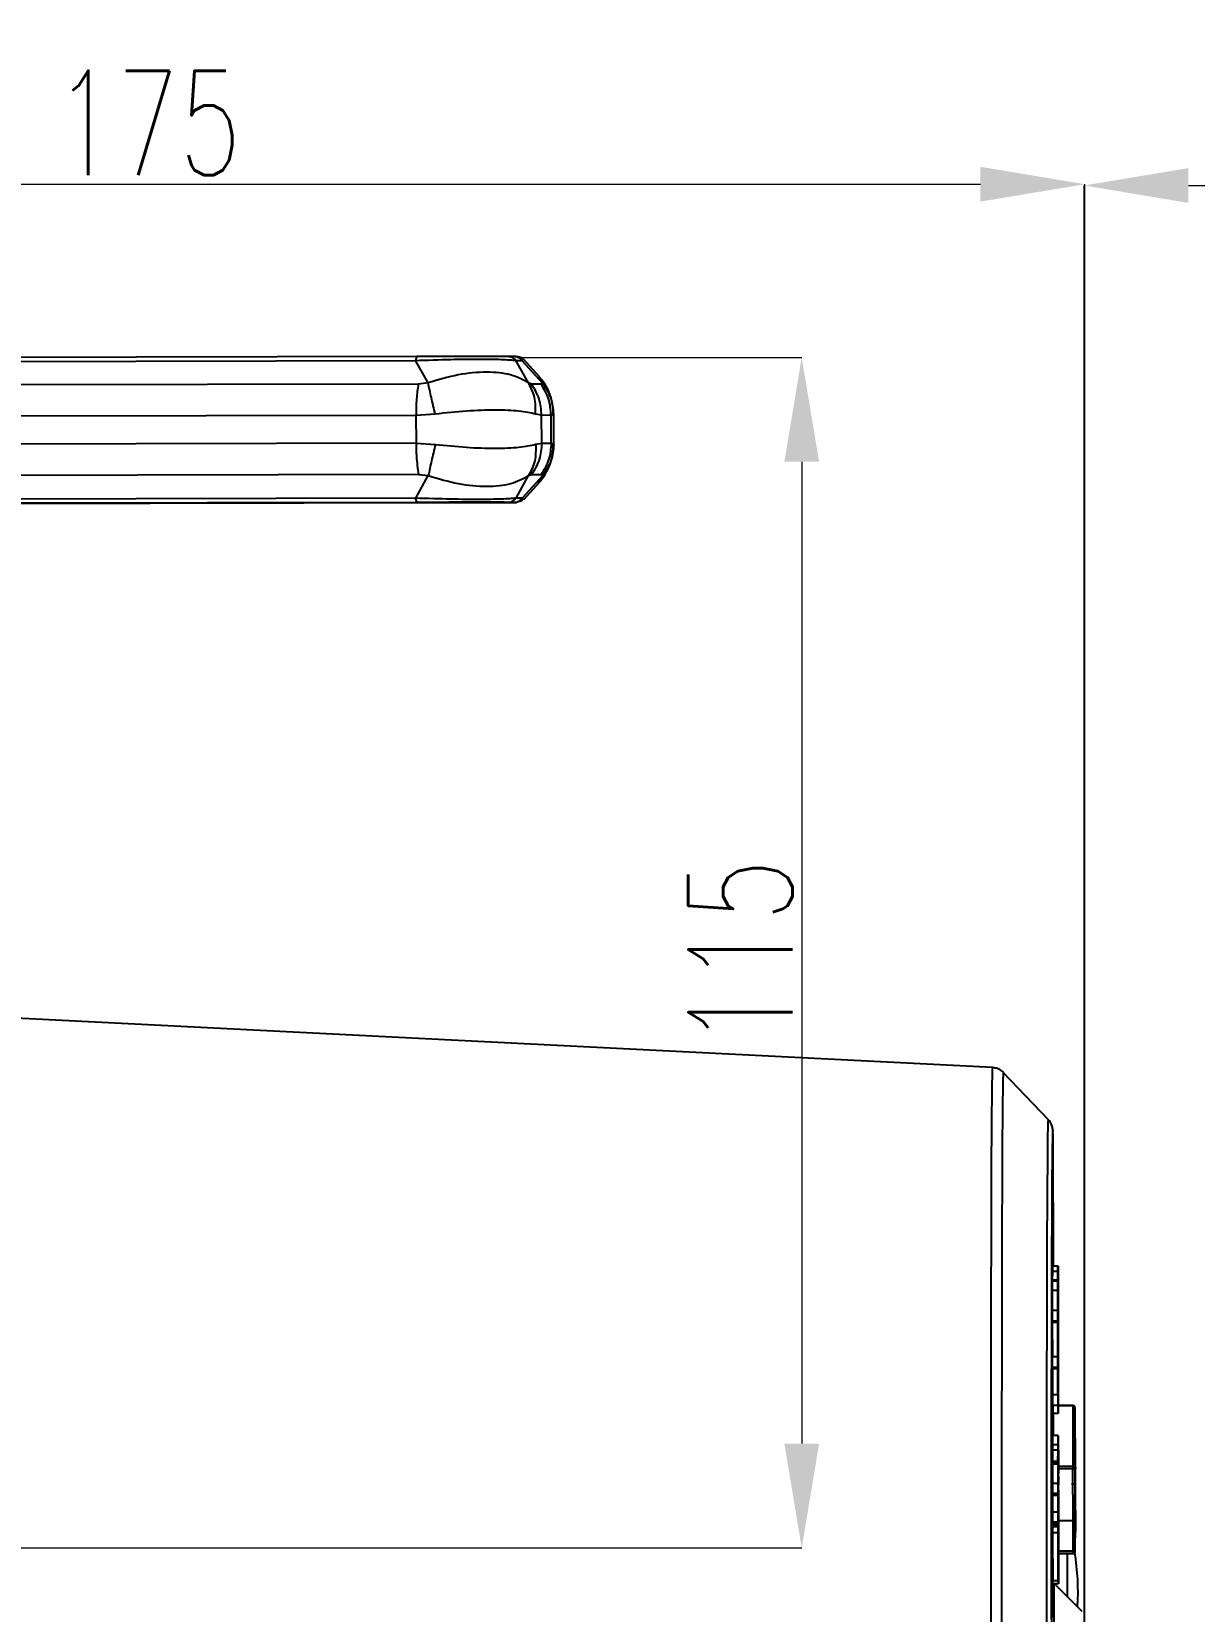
# Model space of a CAD drawing. Header units: millimetres. Extents: x 2320 to 4000, y 933 to 2121.
# Drawn here: x 3086.1 to 3197.6, y 1267.5 to 1418.9 of the extents above; entities that cross this region are included whole.
import ezdxf

# ---------------------------------------------------------------- set-up
doc = ezdxf.new("R2010")
doc.units = ezdxf.units.MM
doc.layers.add('AM_5', color=3, linetype='Continuous', lineweight=25)
doc.layers.add('标注', color=3, linetype='Continuous', lineweight=13)
doc.styles.add('SLDTEXTSTYLE1', font='txt.shx', dxfattribs={"width": 0.7, "bigfont": 'gbcbig.shx'})
doc.dimstyles.new('SLDDIMSTYLE12$0', dxfattribs={"dimtxt": 12, "dimasz": 10, "dimexe": 0, "dimexo": 0.0625, "dimgap": 0.875, "dimtad": 1, "dimdec": 1, "dimlfac": 1.8, "dimrnd": 1e-09, "dimzin": 12, "dimdsep": 46, "dimtxsty": 'SLDTEXTSTYLE1', "dimcen": 0.09, "dimdle": 8.16, "dimclrd": 3, "dimclre": 3, "dimadec": 0, "dimazin": 3, "dimtfac": 1, "dimtdec": 1, "dimtofl": 0, "dimtmove": 0, "dimatfit": 3, "dimfxl": 0, "dimfrac": 2, "dimtolj": 1, "dimlwd": 5, "dimlwe": 5, "dimarcsym": 0})

# ---------------------------------------------------------------- blocks, each defined once
blk = doc.blocks.new('*D63')
at = {"layer": 'Defpoints', "color": 0, "transparency": 16777216}
for p in [(3187.06, 1404.3), (3014.93, 1346.51), (3187.06, 1265.34)]:
    blk.add_point(p, dxfattribs=at)
at = {"layer": '标注', "color": 3, "lineweight": 5, "transparency": 16777216}
blk.add_line((3014.93, 1346.58), (3014.93, 1404.3), dxfattribs=at)
at = {"layer": '标注', "color": 3, "linetype": 'Continuous', "lineweight": 5, "transparency": 16777216}
for p, q in [((3024.93, 1404.3), (3177.06, 1404.3)), ((3187.06, 1265.4), (3187.06, 1404.3))]:
    blk.add_line(p, q, dxfattribs=at)
at = {"layer": '标注', "color": 3, "transparency": 16777216}
for points in [[(3024.93, 1405.97), (3024.93, 1402.64), (3014.93, 1404.3)], [(3177.06, 1405.97), (3177.06, 1402.64), (3187.06, 1404.3)]]:
    blk.add_solid(points, dxfattribs=at)
at = {"layer": '标注', "color": 0, "transparency": 16777216, "insert": (3097.22, 1410.18), "char_height": 10, "attachment_point": 5, "style": 'SLDTEXTSTYLE1'}
blk.add_mtext('\\A1;175', dxfattribs=at)
blk = doc.blocks.new('*D53')
at = {"layer": 'Defpoints', "color": 0, "transparency": 16777216}
for p in [(3132.94, 1387.7), (2864.63, 1273.6), (3159.92, 1273.6)]:
    blk.add_point(p, dxfattribs=at)
at = {"layer": '标注', "color": 3, "lineweight": 5, "transparency": 16777216}
blk.add_line((3133, 1387.7), (3159.92, 1387.7), dxfattribs=at)
at = {"layer": '标注', "color": 3, "linetype": 'Continuous', "lineweight": 5, "transparency": 16777216}
for p, q in [((3159.92, 1377.7), (3159.92, 1283.6)), ((2864.69, 1273.6), (3159.92, 1273.6))]:
    blk.add_line(p, q, dxfattribs=at)
at = {"layer": '标注', "color": 3, "transparency": 16777216}
for points in [[(3158.26, 1377.7), (3161.59, 1377.7), (3159.92, 1387.7)], [(3158.26, 1283.6), (3161.59, 1283.6), (3159.92, 1273.6)]]:
    blk.add_solid(points, dxfattribs=at)
at = {"layer": '标注', "color": 0, "transparency": 16777216, "insert": (3154.05, 1330.65), "char_height": 10, "attachment_point": 5, "rotation": 90, "style": 'SLDTEXTSTYLE1'}
blk.add_mtext('\\A1;115', dxfattribs=at)
blk = doc.blocks.new('*D74')
at = {"layer": 'AM_5', "color": 3, "lineweight": 5, "transparency": 16777216}
blk.add_line((3187, 1264.72), (3187, 1404.18), dxfattribs=at)
at = {"layer": 'AM_5', "color": 3, "linetype": 'Continuous', "lineweight": 5, "transparency": 16777216}
for p, q in [((3197, 1404.18), (3357.99, 1404.18)), ((3367.99, 1267.23), (3367.99, 1404.18))]:
    blk.add_line(p, q, dxfattribs=at)
at = {"layer": 'AM_5', "color": 3, "transparency": 16777216}
for points in [[(3197, 1405.85), (3197, 1402.51), (3187, 1404.18)], [(3357.99, 1405.85), (3357.99, 1402.51), (3367.99, 1404.18)]]:
    blk.add_solid(points, dxfattribs=at)
at = {"layer": 'Defpoints', "color": 0, "transparency": 16777216}
for p in [(3367.99, 1404.18), (3367.99, 1267.17), (3187, 1264.66)]:
    blk.add_point(p, dxfattribs=at)
at = {"layer": 'AM_5', "color": 0, "transparency": 16777216, "insert": (3270.05, 1411.05), "char_height": 12, "attachment_point": 5, "style": 'SLDTEXTSTYLE1'}
blk.add_mtext('\\A1;195', dxfattribs=at)

msp = doc.modelspace()

# ---------------------------------------------------------------- linework, layer by layer
at = {"color": 7, "linetype": 'Continuous', "lineweight": 25}
for p, q in [((3028.037, 1387.204), (3122.898, 1387.409)), ((3028.218, 1387.603), (3123.08, 1387.808)), ((3124.106, 1385.261), (3122.898, 1387.409)), ((3131.732, 1387.812), (3132.325, 1387.809)), ((3133.72, 1385.266), (3132.512, 1387.414)), ((3132.512, 1387.414), (3133.104, 1387.41)), ((3133.104, 1387.41), (3133.19, 1387.502)), ((3133.104, 1387.41), (3135.049, 1385.257)), ((3134.805, 1385.817), (3133.245, 1387.544)), ((3134.659, 1385.857), (3134.728, 1385.75)), ((3134.728, 1385.75), (3135.049, 1385.257)), ((3123.195, 1385.146), (3027.85, 1384.941)), ((3124.106, 1385.261), (3123.195, 1385.146)), ((3134.011, 1385.152), (3133.72, 1385.266)), ((3134.923, 1385.146), (3134.011, 1385.152)), ((3135.049, 1385.257), (3134.923, 1385.146)), ((3135.981, 1382.41), (3136.107, 1382.3)), ((3122.972, 1382.148), (3027.627, 1381.942)), ((3124.794, 1382.264), (3122.972, 1382.148)), ((3122.978, 1379.481), (3122.972, 1382.148)), ((3134.99, 1382.154), (3134.408, 1382.269)), ((3134.994, 1379.487), (3134.99, 1382.154)), ((3135.902, 1382.148), (3134.99, 1382.154)), ((3136.155, 1382.258), (3135.902, 1382.148)), ((3135.907, 1379.482), (3135.902, 1382.148)), ((3136.17, 1379.322), (3136.165, 1382.3)), ((3122.978, 1379.481), (3027.631, 1379.275)), ((3122.978, 1379.481), (3124.799, 1379.372)), ((3134.413, 1379.377), (3134.994, 1379.487)), ((3134.994, 1379.487), (3135.907, 1379.482)), ((3135.907, 1379.482), (3136.16, 1379.366)), ((3136.112, 1379.322), (3135.987, 1379.207)), ((3123.211, 1376.479), (3027.865, 1376.274)), ((3122.921, 1374.209), (3124.122, 1376.369)), ((3123.211, 1376.479), (3124.122, 1376.369)), ((3132.534, 1374.214), (3133.735, 1376.374)), ((3135.065, 1376.365), (3133.127, 1374.21)), ((3133.735, 1376.374), (3134.026, 1376.485)), ((3134.026, 1376.485), (3134.938, 1376.48)), ((3135.065, 1376.365), (3134.741, 1375.857)), ((3134.938, 1376.48), (3135.065, 1376.365)), ((3133.27, 1374.07), (3134.817, 1375.791)), ((3134.741, 1375.857), (3134.674, 1375.752)), ((3012.106, 1373.536), (3126.98, 1373.783)), ((3122.921, 1374.209), (3028.059, 1374.004)), ((3123.104, 1373.808), (3028.242, 1373.603)), ((3131.756, 1373.812), (3131.404, 1373.814)), ((3132.349, 1373.809), (3131.756, 1373.812)), ((3133.127, 1374.21), (3132.534, 1374.214)), ((3133.218, 1374.107), (3133.127, 1374.21)), ((3178.235, 1319.641), (3026.967, 1327.308)), ((3183.578, 1314.628), (3179.246, 1319.177)), ((3184.046, 1300.597), (3184.025, 1312.903)), ((3184.466, 1299.182), (3183.966, 1299.181)), ((3183.966, 1298.287), (3183.966, 1299.181)), ((3183.979, 1299.25), (3183.98, 1300.081)), ((3184.479, 1299.251), (3183.979, 1299.25)), ((3184.48, 1300.082), (3183.98, 1300.081)), ((3183.99, 1300.596), (3183.991, 1300.597)), ((3184.49, 1300.597), (3183.99, 1300.596)), ((3183.991, 1300.081), (3183.99, 1300.596)), ((3184.491, 1300.597), (3183.991, 1300.597)), ((3184.466, 1298.288), (3184.466, 1299.182)), ((3184.479, 1299.251), (3184.48, 1300.082)), ((3184.49, 1300.597), (3184.491, 1300.597)), ((3184.491, 1300.597), (3184.497, 1297.981)), ((3184.466, 1298.288), (3183.966, 1298.287)), ((3184.501, 1298.622), (3184.496, 1298.622)), ((3184.501, 1297.663), (3184.501, 1298.622)), ((3183.963, 1295.348), (3183.964, 1296.37)), ((3184.464, 1296.371), (3183.964, 1296.37)), ((3184.463, 1295.349), (3184.464, 1296.371)), ((3184.497, 1295.809), (3184.497, 1296.64)), ((3184.463, 1295.349), (3183.963, 1295.348)), ((3183.964, 1295.22), (3183.963, 1295.348)), ((3184.464, 1295.221), (3183.964, 1295.22)), ((3183.98, 1291.903), (3183.973, 1295.22)), ((3184.464, 1295.221), (3184.463, 1295.349)), ((3184.468, 1296.053), (3184.471, 1295.991)), ((3184.472, 1295.416), (3184.469, 1295.479)), ((3184.48, 1291.779), (3184.472, 1295.416)), ((3184.473, 1295.991), (3184.486, 1295.933)), ((3184.487, 1295.359), (3184.474, 1295.417)), ((3184.474, 1295.417), (3184.482, 1291.78)), ((3184.487, 1295.359), (3184.474, 1295.359)), ((3184.485, 1295.038), (3184.475, 1295.038)), ((3184.48, 1295.036), (3184.475, 1295.036)), ((3184.479, 1294.269), (3184.48, 1295.036)), ((3184.484, 1294.271), (3184.485, 1295.038)), ((3184.495, 1291.849), (3184.487, 1295.359)), ((3184.49, 1294.657), (3184.496, 1292.232)), ((3184.479, 1294.269), (3184.477, 1294.269)), ((3184.495, 1294.084), (3184.492, 1294.084)), ((3184.495, 1293.062), (3184.494, 1293.062)), ((3184.495, 1293.062), (3184.495, 1294.084)), ((3184.496, 1292.871), (3184.495, 1293.062)), ((3184.499, 1293.767), (3184.501, 1293.767)), ((3184.502, 1293.193), (3184.5, 1293.192)), ((3184.503, 1293.768), (3184.509, 1293.771)), ((3184.51, 1293.196), (3184.504, 1293.194)), ((3183.972, 1290.881), (3183.973, 1291.903)), ((3184.473, 1291.904), (3183.973, 1291.903)), ((3184.472, 1290.882), (3184.473, 1291.904)), ((3184.476, 1291.713), (3184.48, 1291.779)), ((3184.482, 1291.78), (3184.485, 1291.781)), ((3184.485, 1291.781), (3184.482, 1291.781)), ((3184.487, 1291.782), (3184.49, 1291.783)), ((3184.492, 1291.784), (3184.495, 1291.849)), ((3184.496, 1292.871), (3184.494, 1292.871)), ((3184.472, 1290.882), (3183.972, 1290.881)), ((3183.973, 1290.753), (3183.972, 1290.881)), ((3184.473, 1290.754), (3183.973, 1290.753)), ((3184.473, 1290.754), (3184.472, 1290.882)), ((3184.481, 1291.204), (3184.477, 1291.139)), ((3184.496, 1291.274), (3184.483, 1291.205)), ((3184.508, 1291.216), (3184.508, 1290.385)), ((3184.487, 1289.163), (3184.487, 1288.269)), ((3184.519, 1289.496), (3184.518, 1288.729)), ((3184.487, 1288.269), (3183.987, 1288.268)), ((3184.003, 1287.253), (3184.002, 1288.268)), ((3184.503, 1287.254), (3184.003, 1287.253)), ((3184.019, 1286.493), (3184.016, 1287.253)), ((3184.504, 1288.084), (3184.503, 1287.254)), ((3185.92, 1287.248), (3184.517, 1287.245)), ((3185.919, 1287.214), (3184.517, 1287.211)), ((3186.144, 1282.116), (3186.12, 1287.048)), ((3184.519, 1286.494), (3184.019, 1286.493)), ((3184.074, 1284.379), (3184.07, 1286.493)), ((3184.52, 1286.622), (3184.519, 1286.494)), ((3184.003, 1283.484), (3184.004, 1284.379)), ((3184.504, 1284.38), (3184.004, 1284.379)), ((3184.503, 1283.485), (3184.504, 1284.38)), ((3186.118, 1284.451), (3186.119, 1284.647)), ((3186.122, 1283.634), (3186.118, 1284.451)), ((3186.119, 1284.647), (3186.124, 1283.592)), ((3183.99, 1281.882), (3183.991, 1282.968)), ((3184.491, 1282.969), (3183.991, 1282.968)), ((3184.503, 1283.485), (3184.003, 1283.484)), ((3184.49, 1281.883), (3184.491, 1282.969)), ((3184.511, 1282.722), (3184.511, 1283.552)), ((3184.511, 1283.552), (3184.514, 1283.106)), ((3184.513, 1282.467), (3184.511, 1282.722)), ((3184.522, 1278.064), (3184.513, 1282.467)), ((3184.515, 1282.468), (3184.519, 1280.49)), ((3186.116, 1282.827), (3186.117, 1283.024)), ((3186.121, 1281.825), (3186.116, 1282.827)), ((3186.117, 1283.024), (3186.12, 1282.259)), ((3186.118, 1283.706), (3186.121, 1283.003)), ((3186.118, 1283.51), (3186.118, 1283.706)), ((3186.121, 1282.807), (3186.118, 1283.51)), ((3186.12, 1283.003), (3186.121, 1283.003)), ((3186.12, 1282.259), (3186.121, 1282.807)), ((3186.121, 1283.003), (3186.122, 1283.634)), ((3186.124, 1283.592), (3186.121, 1281.825)), ((3186.122, 1283.592), (3186.124, 1283.592)), ((3186.125, 1281.318), (3186.127, 1282.89)), ((3186.128, 1282.652), (3186.126, 1281.08)), ((3186.127, 1282.89), (3186.128, 1282.652)), ((3186.127, 1282.652), (3186.128, 1282.652)), ((3184.49, 1281.883), (3183.99, 1281.882)), ((3183.991, 1281.691), (3183.99, 1281.882)), ((3184.491, 1281.692), (3183.991, 1281.691)), ((3184.5, 1281.632), (3184, 1281.631)), ((3184.004, 1279.776), (3184, 1281.631)), ((3184.491, 1281.692), (3184.49, 1281.883)), ((3184.5, 1281.632), (3184.494, 1281.926)), ((3184.504, 1279.462), (3184.5, 1281.632)), ((3184.502, 1281.632), (3184.512, 1276.91)), ((3184.53, 1282.091), (3184.516, 1282.091)), ((3184.53, 1280.878), (3184.53, 1282.091)), ((3184.532, 1281.43), (3185.911, 1281.432)), ((3185.911, 1281.179), (3184.532, 1281.176)), ((3185.935, 1276.246), (3185.911, 1281.179)), ((3186.112, 1281.321), (3186.136, 1276.388)), ((3186.119, 1282.259), (3186.12, 1282.259)), ((3186.123, 1281.732), (3186.125, 1281.318)), ((3186.123, 1281.535), (3186.123, 1281.732)), ((3186.128, 1280.47), (3186.123, 1281.535)), ((3186.124, 1281.318), (3186.125, 1281.318)), ((3186.17, 1281.377), (3186.125, 1281.377)), ((3186.125, 1281.08), (3186.126, 1281.08)), ((3186.126, 1281.08), (3186.128, 1280.667)), ((3183.992, 1278.818), (3183.994, 1279.776)), ((3184.494, 1279.777), (3183.994, 1279.776)), ((3184.492, 1278.818), (3184.494, 1279.777)), ((3184.497, 1279.459), (3184.504, 1279.462)), ((3184.53, 1280.878), (3184.518, 1280.878)), ((3184.531, 1280.75), (3184.519, 1280.75)), ((3184.519, 1280.49), (3184.531, 1280.495)), ((3184.531, 1280.495), (3184.519, 1280.495)), ((3184.529, 1279.919), (3184.521, 1279.916)), ((3184.521, 1279.916), (3184.524, 1278.512)), ((3184.532, 1279.665), (3184.521, 1279.665)), ((3184.531, 1280.75), (3184.53, 1280.878)), ((3184.533, 1280.24), (3184.532, 1279.665)), ((3185.795, 1279.754), (3186.17, 1279.754)), ((3186.127, 1280.667), (3186.128, 1280.667)), ((3186.128, 1280.667), (3186.128, 1280.47)), ((3186.135, 1278.92), (3186.138, 1280.688)), ((3186.139, 1280.481), (3186.137, 1279.22)), ((3186.137, 1279.199), (3186.14, 1280.212)), ((3186.14, 1279.54), (3186.137, 1278.599)), ((3186.138, 1280.688), (3186.139, 1280.481)), ((3186.138, 1280.481), (3186.139, 1280.481)), ((3186.138, 1279.54), (3186.14, 1279.54)), ((3186.139, 1278.124), (3186.14, 1279.519)), ((3186.14, 1280.212), (3186.141, 1280.047)), ((3186.141, 1280.047), (3186.14, 1278.537)), ((3186.14, 1280.047), (3186.141, 1280.047)), ((3186.14, 1278.517), (3186.142, 1279.778)), ((3186.14, 1279.519), (3186.14, 1279.54)), ((3186.143, 1279.571), (3186.141, 1277.803)), ((3186.142, 1279.778), (3186.143, 1279.571)), ((3186.142, 1279.571), (3186.143, 1279.571)), ((3183.993, 1278.626), (3183.992, 1278.818)), ((3184.492, 1278.818), (3183.992, 1278.818)), ((3184.493, 1278.627), (3183.993, 1278.626)), ((3184.009, 1277.033), (3184.006, 1278.626)), ((3184.493, 1278.627), (3184.492, 1278.818)), ((3184.505, 1278.888), (3184.498, 1278.885)), ((3184.51, 1276.782), (3184.505, 1278.888)), ((3184.515, 1278.636), (3184.515, 1279.339)), ((3184.524, 1278.512), (3184.534, 1278.516)), ((3184.534, 1278.516), (3184.524, 1278.516)), ((3184.532, 1277.94), (3184.525, 1277.937)), ((3184.525, 1277.937), (3184.528, 1276.214)), ((3184.532, 1277.936), (3184.532, 1277.94)), ((3184.537, 1278.326), (3184.536, 1277.622)), ((3186.137, 1278.599), (3186.135, 1278.92)), ((3186.136, 1279.22), (3186.137, 1279.22)), ((3186.136, 1279.199), (3186.137, 1279.199)), ((3186.137, 1279.22), (3186.137, 1279.199)), ((3186.139, 1278.537), (3186.14, 1278.537)), ((3186.139, 1278.517), (3186.14, 1278.517)), ((3186.141, 1277.803), (3186.139, 1278.124)), ((3186.14, 1278.537), (3186.14, 1278.517)), ((3186.143, 1278.217), (3186.144, 1278.413)), ((3186.147, 1277.514), (3186.143, 1278.217)), ((3186.144, 1279.354), (3186.149, 1278.3)), ((3186.144, 1279.158), (3186.144, 1279.354)), ((3186.148, 1278.341), (3186.144, 1279.158)), ((3186.144, 1278.413), (3186.147, 1277.71)), ((3186.147, 1277.71), (3186.148, 1278.341)), ((3186.149, 1278.3), (3186.147, 1276.532)), ((3186.148, 1278.3), (3186.149, 1278.3)), ((3186.151, 1278.072), (3186.152, 1277.824)), ((3186.151, 1276.883), (3186.151, 1278.072)), ((3184.001, 1276.075), (3184.002, 1277.033)), ((3184.502, 1277.034), (3184.002, 1277.033)), ((3184.501, 1276.076), (3184.502, 1277.034)), ((3184.506, 1276.78), (3184.51, 1276.782)), ((3184.512, 1276.91), (3184.514, 1276.464)), ((3184.514, 1276.464), (3184.513, 1275.761)), ((3184.527, 1276.15), (3184.523, 1277.745)), ((3184.536, 1277.622), (3184.526, 1277.622)), ((3186.142, 1277.731), (3186.146, 1276.966)), ((3186.142, 1277.535), (3186.142, 1277.731)), ((3186.147, 1276.532), (3186.142, 1277.535)), ((3186.145, 1276.966), (3186.146, 1276.966)), ((3186.146, 1277.71), (3186.147, 1277.71)), ((3186.146, 1276.966), (3186.147, 1277.514)), ((3186.146, 1276.687), (3186.152, 1276.687)), ((3186.188, 1276.664), (3186.146, 1276.664)), ((3186.151, 1277.824), (3186.152, 1277.824)), ((3186.152, 1277.824), (3186.152, 1276.687)), ((3186.152, 1276.687), (3186.154, 1276.418)), ((3186.153, 1276.222), (3186.152, 1276.511)), ((3186.156, 1276.945), (3186.153, 1275.178)), ((3186.153, 1276.418), (3186.154, 1276.418)), ((3186.154, 1276.418), (3186.155, 1277.183)), ((3186.155, 1277.183), (3186.156, 1276.945)), ((3186.155, 1276.945), (3186.156, 1276.945)), ((3184.501, 1276.076), (3184.001, 1276.075)), ((3184.002, 1275.883), (3184.001, 1276.075)), ((3184.502, 1275.884), (3184.002, 1275.883)), ((3184.005, 1275.054), (3184.007, 1275.63)), ((3184.505, 1275.055), (3184.005, 1275.054)), ((3184.507, 1275.631), (3184.007, 1275.63)), ((3184.013, 1275.76), (3184.012, 1275.883)), ((3184.513, 1275.761), (3184.013, 1275.76)), ((3184.502, 1275.884), (3184.501, 1276.076)), ((3184.505, 1275.055), (3184.507, 1275.631)), ((3184.511, 1276.207), (3184.506, 1276.205)), ((3184.513, 1275.761), (3184.511, 1276.207)), ((3184.518, 1274.55), (3184.519, 1275.189)), ((3184.522, 1275.509), (3184.521, 1274.806)), ((3184.526, 1275.447), (3184.522, 1275.447)), ((3184.542, 1275.389), (3184.522, 1275.389)), ((3184.528, 1275.384), (3184.522, 1275.384)), ((3184.525, 1275.702), (3184.527, 1276.15)), ((3184.526, 1275.447), (3184.525, 1275.702)), ((3184.528, 1276.214), (3184.54, 1276.219)), ((3184.54, 1276.219), (3184.528, 1276.219)), ((3184.528, 1275.384), (3184.529, 1275.448)), ((3184.535, 1273.279), (3184.528, 1275.384)), ((3184.538, 1275.644), (3184.53, 1275.64)), ((3184.544, 1276.029), (3184.542, 1275.389)), ((3184.584, 1276.244), (3185.935, 1276.246)), ((3186.151, 1275.839), (3186.153, 1275.612)), ((3186.153, 1275.178), (3186.151, 1275.694)), ((3186.151, 1275.612), (3186.153, 1275.612)), ((3186.153, 1275.612), (3186.153, 1276.222)), ((3184.512, 1273.397), (3184.521, 1273.337)), ((3184.523, 1272.699), (3184.513, 1272.759)), ((3184.524, 1273.338), (3184.535, 1273.279)), ((3184.537, 1272.641), (3184.525, 1272.7)), ((3184.537, 1273.319), (3185.943, 1273.322)), ((3185.944, 1273.068), (3184.537, 1273.066)), ((3184.537, 1273.062), (3185.945, 1273.065)), ((3185.945, 1273.068), (3185.944, 1273.068)), ((3184.516, 1270.461), (3184.016, 1270.46)), ((3184.517, 1271.292), (3184.516, 1270.461)), ((3184.528, 1270.721), (3184.517, 1270.721)), ((3184.528, 1271.488), (3184.528, 1270.721)), ((3184.545, 1271.175), (3184.545, 1270.153)), ((3186.813, 1267.521), (3184.102, 1270.224)), ((3184.545, 1270.153), (3184.173, 1270.153)), ((3186.812, 1267.519), (3186.813, 1267.521))]:
    msp.add_line(p, q, dxfattribs=at)
at = {"color": 7, "linetype": 'Continuous', "lineweight": 25, "flags": 128}
for points in [[(3178.076, 1262.723), (3178.074, 1267.875), (3178.073, 1272.883), (3178.073, 1277.727), (3178.075, 1282.387), (3178.077, 1286.845), (3178.081, 1291.081), (3178.087, 1295.079), (3178.093, 1298.822), (3178.101, 1302.294), (3178.11, 1305.482), (3178.12, 1308.373), (3178.131, 1310.954), (3178.143, 1313.216), (3178.156, 1315.148), (3178.17, 1316.742), (3178.185, 1317.994), (3178.2, 1318.896), (3178.217, 1319.446), (3178.234, 1319.64), (3178.235, 1319.641)], [(3179.246, 1319.177), (3179.244, 1319.177), (3179.227, 1318.983), (3179.211, 1318.436), (3179.195, 1317.539), (3179.18, 1316.294), (3179.167, 1314.708), (3179.154, 1312.786), (3179.142, 1310.537), (3179.131, 1307.97), (3179.121, 1305.095), (3179.112, 1301.924), (3179.104, 1298.47), (3179.098, 1294.747), (3179.093, 1290.77), (3179.089, 1286.557), (3179.086, 1282.123), (3179.084, 1277.488), (3179.084, 1272.67), (3179.085, 1267.689), (3179.088, 1262.565)], [(3183.426, 1264.116), (3183.425, 1268.993), (3183.424, 1273.716), (3183.425, 1278.263), (3183.428, 1282.616), (3183.431, 1286.755), (3183.436, 1290.664), (3183.442, 1294.324), (3183.449, 1297.722), (3183.458, 1300.841), (3183.467, 1303.669), (3183.477, 1306.193), (3183.489, 1308.403), (3183.501, 1310.289), (3183.515, 1311.843), (3183.529, 1313.058), (3183.544, 1313.93), (3183.56, 1314.454), (3183.577, 1314.628), (3183.578, 1314.628)], [(3183.987, 1313.59), (3183.973, 1313.404), (3183.957, 1312.852), (3183.942, 1311.944), (3183.928, 1310.683), (3183.914, 1309.076), (3183.902, 1307.128), (3183.891, 1304.85), (3183.88, 1302.251), (3183.871, 1299.343), (3183.863, 1296.138), (3183.856, 1292.652), (3183.85, 1288.899), (3183.846, 1284.896), (3183.842, 1280.662), (3183.841, 1276.214), (3183.84, 1271.574), (3183.841, 1266.761)], [(3184.025, 1312.903), (3184.007, 1313.429), (3183.99, 1313.596), (3183.987, 1313.59)], [(3185.911, 1281.432), (3185.95, 1281.43), (3185.988, 1281.424), (3186.022, 1281.414), (3186.053, 1281.4), (3186.078, 1281.383), (3186.096, 1281.363), (3186.108, 1281.342), (3186.112, 1281.321)], [(3186.155, 1281.295), (3186.154, 1281.209), (3186.153, 1281.178), (3186.152, 1281.179)], [(3183.896, 1235.879), (3183.891, 1239.491), (3183.887, 1243.04), (3183.885, 1246.495), (3183.884, 1249.823), (3183.884, 1252.992), (3183.886, 1255.974), (3183.888, 1258.741), (3183.892, 1261.266), (3183.897, 1263.527), (3183.904, 1265.501), (3183.911, 1267.172), (3183.919, 1268.522), (3183.928, 1269.54), (3183.939, 1270.216), (3183.949, 1270.544), (3183.961, 1270.521), (3183.973, 1270.146), (3183.985, 1269.424), (3183.998, 1268.361), (3184.011, 1266.967)]]:
    msp.add_lwpolyline(points, dxfattribs=at)
at = {"color": 7, "linetype": 'Continuous', "lineweight": 25}
for centre, radius, start, end in [((3182.525, 1312.9), 1.5, 0.09872, 1.46332), ((5559.089, 1280.94), 2373.178, 179.848529, 179.988109), ((3186.945, 1287.222), 1.026, 178.55289, 180.46692), ((3185.935, 1287.029), 0.186, 6.0839, 94.91755), ((3185.92, 1287.048), 0.2, 0.27867, 90.09849), ((5537.214, 1280.833), 2351.102, 179.848529, 179.988109), ((3240.187, 1281.415), 54.276, 179.98205, 180.24951), ((3185.936, 1281.356), 0.179, 262.10277, 348.50317), ((3232.869, 1282.077), 46.725, 179.9521, 181.10121), ((2584.608, 1278.139), 601.556, 359.536059, 0.30058), ((3185.96, 1276.424), 0.179, 262.10277, 348.50317), ((2342.635, 1272.681), 843.509, 0.039928, 0.251827), ((2395.154, 1272.771), 790.79, 0.039928, 0.251827), ((5152.962, 1272.851), 1967.603, 179.993795, 180.113105), ((5171.926, 1272.868), 1986.564, 179.994362, 180.112626), ((3185.99, 1273.093), 0.234, 48.77348, 101.52991), ((3208.801, 1273.287), 22.859, 179.91361, 180.54894), ((3185.944, 1273.268), 0.2, 270.08707, 0.07993), ((3161.909, 1269.356), 24.5, 356.74181, 8.9325), ((5953.113, 1248.335), 2769.098, 179.547097, 180.258305)]:
    msp.add_arc(centre, radius, start, end, dxfattribs=at)
for points in [[(3123.08, 1387.808), (3123.062, 1387.803), (3123.027, 1387.793), (3122.977, 1387.71), (3122.932, 1387.585), (3122.91, 1387.467), (3122.898, 1387.409)], [(3131.732, 1387.812), (3131.807, 1387.807), (3131.958, 1387.797), (3132.171, 1387.715), (3132.364, 1387.59), (3132.462, 1387.473), (3132.512, 1387.414)], [(3132.325, 1387.809), (3132.4, 1387.804), (3132.551, 1387.794), (3132.764, 1387.711), (3132.957, 1387.586), (3133.055, 1387.469), (3133.104, 1387.41)], [(3122.972, 1382.148), (3122.982, 1382.688), (3123, 1383.769), (3123.13, 1384.687), (3123.195, 1385.146)], [(3134.99, 1382.154), (3134.945, 1382.695), (3134.856, 1383.775), (3134.293, 1384.693), (3134.011, 1385.152)], [(3135.902, 1382.148), (3135.857, 1382.689), (3135.768, 1383.77), (3135.205, 1384.687), (3134.923, 1385.146)], [(3134.994, 1379.487), (3134.952, 1378.947), (3134.866, 1377.865), (3134.306, 1376.945), (3134.026, 1376.485)], [(3135.907, 1379.482), (3135.864, 1378.941), (3135.778, 1377.86), (3135.218, 1376.94), (3134.938, 1376.48)], [(3123.104, 1373.808), (3123.086, 1373.813), (3123.051, 1373.824), (3123.001, 1373.907), (3122.956, 1374.032), (3122.932, 1374.15), (3122.921, 1374.209)], [(3131.756, 1373.812), (3131.831, 1373.818), (3131.982, 1373.828), (3132.195, 1373.912), (3132.387, 1374.038), (3132.485, 1374.155), (3132.534, 1374.214)], [(3132.349, 1373.809), (3132.424, 1373.814), (3132.575, 1373.825), (3132.788, 1373.908), (3132.98, 1374.034), (3133.078, 1374.151), (3133.127, 1374.21)]]:
    msp.add_open_spline(points, degree=3, dxfattribs=at)
for points, knots in [([(3122.898, 1387.409), (3124.036, 1387.448), (3126.144, 1387.522), (3129.09, 1387.555), (3131.402, 1387.524), (3132.124, 1387.453), (3132.512, 1387.414)], [0, 0, 0, 0, 0.27029149, 0.5008839, 0.7316205, 1, 1, 1, 1]), ([(3123.08, 1387.808), (3123.869, 1387.809), (3125.338, 1387.812), (3127.454, 1387.815), (3129.317, 1387.816), (3130.928, 1387.816), (3131.45, 1387.814), (3131.732, 1387.812)], [0, 0, 0, 0, 0.2085412, 0.3881399, 0.5544367, 0.759769, 1, 1, 1, 1]), ([(3132.325, 1387.809), (3132.464, 1387.807), (3132.719, 1387.805), (3132.342, 1387.802), (3132.17, 1387.8)], [0, 0, 0, 0, 0.5469254, 1, 1, 1, 1]), ([(3133.2, 1387.52), (3133.129, 1387.59), (3132.998, 1387.717), (3132.738, 1387.744), (3132.62, 1387.756)], [0, 0, 0, 0, 0.5471409, 1, 1, 1, 1]), ([(3133.72, 1385.266), (3133.195, 1385.554), (3132.148, 1386.128), (3129.751, 1386.361), (3126.995, 1386.125), (3125.072, 1385.55), (3124.106, 1385.261)], [0, 0, 0, 0, 0.25092088, 0.50001622, 0.74904481, 1, 1, 1, 1]), ([(3136.093, 1382.408), (3136.073, 1382.749), (3136.034, 1383.439), (3135.708, 1384.431), (3135.279, 1385.255), (3134.893, 1385.676), (3134.742, 1385.84)], [0, 0, 0, 0, 0.2703034, 0.5467163, 0.8233025, 1, 1, 1, 1]), ([(3124.794, 1382.264), (3124.663, 1382.807), (3124.4, 1383.894), (3124.204, 1384.805), (3124.106, 1385.261)], [0, 0, 0, 0, 0.5000005, 1, 1, 1, 1]), ([(3134.407, 1382.269), (3134.416, 1382.809), (3134.433, 1383.895), (3133.959, 1384.807), (3133.72, 1385.266)], [0, 0, 0, 0, 0.4968674, 1, 1, 1, 1]), ([(3136.155, 1382.258), (3136.099, 1382.802), (3135.989, 1383.889), (3135.363, 1384.801), (3135.049, 1385.257)], [0, 0, 0, 0, 0.5000008, 1, 1, 1, 1]), ([(3134.408, 1382.269), (3133.924, 1382.377), (3132.959, 1382.592), (3130.596, 1382.679), (3127.806, 1382.589), (3125.801, 1382.372), (3124.794, 1382.264)], [0, 0, 0, 0, 0.25092075, 0.50001618, 0.74904481, 1, 1, 1, 1]), ([(3123.211, 1376.479), (3123.131, 1377.054), (3123.001, 1377.989), (3122.984, 1379.066), (3122.978, 1379.481)], [0, 0, 0, 0, 0.61516107, 1, 1, 1, 1]), ([(3124.799, 1379.372), (3124.671, 1378.831), (3124.412, 1377.744), (3124.219, 1376.829), (3124.122, 1376.369)], [0, 0, 0, 0, 0.4968674, 1, 1, 1, 1]), ([(3124.799, 1379.372), (3125.806, 1379.266), (3127.812, 1379.056), (3130.602, 1378.972), (3132.965, 1379.059), (3133.929, 1379.271), (3134.413, 1379.377)], [0, 0, 0, 0, 0.2509552, 0.4999838, 0.7490793, 1, 1, 1, 1]), ([(3134.413, 1379.377), (3134.423, 1378.833), (3134.443, 1377.746), (3133.971, 1376.831), (3133.735, 1376.374)], [0, 0, 0, 0, 0.50000229, 1, 1, 1, 1]), ([(3136.16, 1379.366), (3136.107, 1378.826), (3136.001, 1377.739), (3135.378, 1376.825), (3135.065, 1376.365)], [0, 0, 0, 0, 0.4968674, 1, 1, 1, 1]), ([(3134.713, 1375.719), (3134.879, 1375.901), (3135.28, 1376.34), (3135.72, 1377.184), (3136.043, 1378.178), (3136.08, 1378.868), (3136.098, 1379.209)], [0, 0, 0, 0, 0.1915042, 0.4631233, 0.7345654, 1, 1, 1, 1]), ([(3124.122, 1376.369), (3125.088, 1376.083), (3127.013, 1375.513), (3129.769, 1375.281), (3132.166, 1375.515), (3133.211, 1376.087), (3133.735, 1376.374)], [0, 0, 0, 0, 0.2509552, 0.4999838, 0.7490792, 1, 1, 1, 1]), ([(3132.534, 1374.214), (3132.142, 1374.178), (3131.417, 1374.111), (3129.09, 1374.081), (3126.148, 1374.109), (3124.049, 1374.174), (3122.921, 1374.209)], [0, 0, 0, 0, 0.27053632, 0.50117732, 0.7319034, 1, 1, 1, 1]), ([(3131.404, 1373.814), (3131.259, 1373.814), (3130.902, 1373.816), (3129.753, 1373.816), (3128.023, 1373.816), (3125.708, 1373.813), (3124.016, 1373.81), (3123.104, 1373.808)], [0, 0, 0, 0, 0.1336307, 0.330325, 0.5124248, 0.737193, 1, 1, 1, 1]), ([(3126.98, 1373.783), (3127.744, 1373.785), (3129.166, 1373.788), (3130.874, 1373.794), (3132.091, 1373.799), (3132.743, 1373.804), (3132.487, 1373.807), (3132.349, 1373.809)], [0, 0, 0, 0, 0.2085412, 0.3881399, 0.5544367, 0.759769, 1, 1, 1, 1]), ([(3132.754, 1373.904), (3132.8, 1373.908), (3133.036, 1373.928), (3133.132, 1374.027), (3133.21, 1374.106)], [0, 0, 0, 0, 0.1940422, 1, 1, 1, 1]), ([(3179.251, 1319.15), (3179.213, 1319.196), (3179.075, 1319.364), (3178.726, 1319.569), (3178.408, 1319.607), (3178.258, 1319.625)], [0, 0, 0, 0, 0.1662317, 0.609863, 1, 1, 1, 1]), ([(3184.024, 1312.939), (3184.021, 1313.05), (3184.011, 1313.382), (3184.006, 1313.572), (3183.982, 1313.78), (3183.955, 1313.95), (3183.879, 1314.175), (3183.767, 1314.414), (3183.635, 1314.547), (3183.582, 1314.601)], [0, 0, 0, 0, 0.2484998, 0.7382691, 0.854121, 0.9113591, 0.9449316, 0.9776623, 1, 1, 1, 1]), ([(3184.466, 1299.182), (3184.468, 1298.584), (3184.47, 1297.516), (3184.472, 1296.457), (3184.473, 1295.991)], [0, 0, 0, 0, 0.55994484, 1, 1, 1, 1]), ([(3184.486, 1295.933), (3184.485, 1296.554), (3184.483, 1297.42), (3184.481, 1298.528), (3184.48, 1299.01), (3184.479, 1299.251)], [0, 0, 0, 0, 0.5601054, 0.7801414, 1, 1, 1, 1]), ([(3184.48, 1300.082), (3184.481, 1299.524), (3184.483, 1298.605), (3184.485, 1297.328), (3184.487, 1296.248), (3184.489, 1295.528), (3184.489, 1295.168)], [0, 0, 0, 0, 0.3399686, 0.5599789, 0.7799898, 1, 1, 1, 1]), ([(3184.489, 1295.168), (3184.49, 1295.62), (3184.491, 1296.523), (3184.493, 1297.665), (3184.493, 1299.133), (3184.491, 1300.107), (3184.49, 1300.597)], [0, 0, 0, 0, 0.2809181, 0.5618322, 0.7793916, 1, 1, 1, 1]), ([(3183.97, 1296.37), (3183.97, 1296.679), (3183.969, 1297.158), (3183.967, 1297.81), (3183.966, 1298.128), (3183.966, 1298.287)], [0, 0, 0, 0, 0.475486, 0.7391408, 1, 1, 1, 1]), ([(3184.471, 1295.991), (3184.47, 1296.425), (3184.469, 1297.031), (3184.467, 1297.811), (3184.466, 1298.129), (3184.466, 1298.288)], [0, 0, 0, 0, 0.5612182, 0.7817784, 1, 1, 1, 1]), ([(3184.497, 1297.981), (3184.496, 1297.82), (3184.495, 1297.496), (3184.494, 1296.847), (3184.492, 1295.923), (3184.491, 1295.179), (3184.49, 1294.657)], [0, 0, 0, 0, 0.1857397, 0.3726053, 0.5594855, 1, 1, 1, 1]), ([(3184.501, 1298.622), (3184.505, 1296.914), (3184.509, 1294.759), (3184.514, 1292.163), (3184.517, 1290.824), (3184.518, 1289.938), (3184.519, 1289.496)], [0, 0, 0, 0, 0.5600481, 0.7067506, 0.8534517, 1, 1, 1, 1]), ([(3184.509, 1293.771), (3184.507, 1294.5), (3184.505, 1295.517), (3184.503, 1296.82), (3184.501, 1297.382), (3184.501, 1297.663)], [0, 0, 0, 0, 0.5602107, 0.7802949, 1, 1, 1, 1]), ([(3184.464, 1296.371), (3184.465, 1296.293), (3184.466, 1296.135), (3184.467, 1296.067), (3184.468, 1296.059), (3184.468, 1296.053)], [0, 0, 0, 0, 0.2754663, 0.5570589, 1, 1, 1, 1]), ([(3184.497, 1296.64), (3184.498, 1296.104), (3184.5, 1295.146), (3184.502, 1294.189), (3184.503, 1293.768)], [0, 0, 0, 0, 0.5599974, 1, 1, 1, 1]), ([(3184.468, 1295.469), (3184.467, 1295.477), (3184.466, 1295.494), (3184.465, 1295.319), (3184.464, 1295.221)], [0, 0, 0, 0, 0.4407131, 1, 1, 1, 1]), ([(3184.48, 1295.036), (3184.481, 1294.731), (3184.482, 1294.121), (3184.484, 1293.037), (3184.486, 1292.258), (3184.487, 1291.782)], [0, 0, 0, 0, 0.27966566, 0.55979083, 1, 1, 1, 1]), ([(3184.485, 1295.038), (3184.486, 1294.431), (3184.488, 1293.347), (3184.491, 1292.261), (3184.492, 1291.784)], [0, 0, 0, 0, 0.5599992, 1, 1, 1, 1]), ([(3184.501, 1293.767), (3184.5, 1294.153), (3184.499, 1294.841), (3184.497, 1295.514), (3184.497, 1295.809)], [0, 0, 0, 0, 0.5607897, 1, 1, 1, 1]), ([(3184.485, 1291.781), (3184.484, 1292.249), (3184.482, 1292.9), (3184.481, 1293.735), (3184.48, 1294.092), (3184.479, 1294.269)], [0, 0, 0, 0, 0.5605179, 0.7807563, 1, 1, 1, 1]), ([(3184.49, 1291.783), (3184.489, 1292.25), (3184.487, 1292.902), (3184.486, 1293.737), (3184.485, 1294.094), (3184.484, 1294.271)], [0, 0, 0, 0, 0.5605179, 0.7807563, 1, 1, 1, 1]), ([(3184.495, 1294.084), (3184.496, 1294.002), (3184.497, 1293.837), (3184.498, 1293.763), (3184.498, 1293.768), (3184.498, 1293.77)], [0, 0, 0, 0, 0.3514545, 0.7072051, 1, 1, 1, 1]), ([(3184.5, 1293.192), (3184.499, 1293.189), (3184.497, 1293.184), (3184.496, 1292.966), (3184.496, 1292.871)], [0, 0, 0, 0, 0.5612569, 1, 1, 1, 1]), ([(3184.508, 1290.385), (3184.507, 1290.911), (3184.505, 1291.851), (3184.503, 1292.783), (3184.502, 1293.193)], [0, 0, 0, 0, 0.5597741, 1, 1, 1, 1]), ([(3184.504, 1293.194), (3184.505, 1292.823), (3184.506, 1292.16), (3184.508, 1291.504), (3184.508, 1291.216)], [0, 0, 0, 0, 0.56022, 1, 1, 1, 1]), ([(3184.518, 1288.729), (3184.517, 1289.564), (3184.514, 1291.057), (3184.511, 1292.542), (3184.51, 1293.196)], [0, 0, 0, 0, 0.559723, 1, 1, 1, 1]), ([(3184.473, 1291.904), (3184.473, 1291.869), (3184.473, 1291.799), (3184.474, 1291.734), (3184.474, 1291.7), (3184.475, 1291.707), (3184.475, 1291.71)], [0, 0, 0, 0, 0.1741114, 0.3502258, 0.7020085, 1, 1, 1, 1]), ([(3184.496, 1292.232), (3184.498, 1291.794), (3184.503, 1290.917), (3184.511, 1289.048), (3184.516, 1287.542), (3184.52, 1286.622)], [0, 0, 0, 0, 0.27997, 0.5601155, 1, 1, 1, 1]), ([(3183.987, 1288.268), (3183.986, 1288.818), (3183.984, 1289.651), (3183.982, 1290.474), (3183.982, 1290.753)], [0, 0, 0, 0, 0.6615766, 1, 1, 1, 1]), ([(3184.477, 1291.139), (3184.476, 1291.12), (3184.475, 1291.087), (3184.473, 1290.856), (3184.473, 1290.754)], [0, 0, 0, 0, 0.5611214, 1, 1, 1, 1]), ([(3184.487, 1288.269), (3184.486, 1288.819), (3184.484, 1289.802), (3184.482, 1290.776), (3184.481, 1291.204)], [0, 0, 0, 0, 0.559714, 1, 1, 1, 1]), ([(3184.483, 1291.205), (3184.484, 1290.82), (3184.485, 1290.133), (3184.487, 1289.459), (3184.487, 1289.163)], [0, 0, 0, 0, 0.5605128, 1, 1, 1, 1]), ([(3184.503, 1287.254), (3184.502, 1288.006), (3184.5, 1289.349), (3184.497, 1290.686), (3184.496, 1291.274)], [0, 0, 0, 0, 0.5598354, 1, 1, 1, 1]), ([(3184.519, 1286.494), (3184.515, 1287.508), (3184.508, 1289.318), (3184.501, 1290.766), (3184.497, 1291.403)], [0, 0, 0, 0, 0.5599814, 1, 1, 1, 1]), ([(3184.497, 1291.403), (3184.498, 1291.026), (3184.499, 1290.406), (3184.501, 1289.543), (3184.503, 1288.812), (3184.504, 1288.327), (3184.504, 1288.084)], [0, 0, 0, 0, 0.3400129, 0.5600221, 0.7800284, 1, 1, 1, 1]), ([(3184.504, 1284.38), (3184.505, 1283.841), (3184.507, 1282.765), (3184.511, 1280.852), (3184.514, 1279.477), (3184.515, 1278.636)], [0, 0, 0, 0, 0.2798691, 0.5599181, 1, 1, 1, 1]), ([(3184.004, 1282.968), (3184.004, 1282.976), (3184.004, 1283.074), (3184.003, 1283.213), (3184.003, 1283.371), (3184.003, 1283.44), (3184.003, 1283.479), (3184.003, 1283.487), (3184.003, 1283.485), (3184.003, 1283.484)], [0, 0, 0, 0, 0.0412901, 0.5197109, 0.7596573, 0.8789141, 0.9413067, 0.9688327, 1, 1, 1, 1]), ([(3184.491, 1282.969), (3184.491, 1282.935), (3184.491, 1282.866), (3184.491, 1282.762), (3184.492, 1282.653), (3184.494, 1282.518), (3184.497, 1282.376), (3184.5, 1282.257), (3184.502, 1282.049), (3184.503, 1281.985), (3184.503, 1281.934), (3184.503, 1281.9), (3184.503, 1281.865), (3184.503, 1281.832), (3184.503, 1281.794), (3184.503, 1281.75), (3184.502, 1281.691), (3184.502, 1281.655), (3184.502, 1281.632)], [0, 0, 0, 0, 0.023224, 0.0467952, 0.0935072, 0.1871233, 0.3745427, 0.7493921, 0.811774, 0.8352857, 0.8473822, 0.8533041, 0.8589119, 0.8714728, 0.8843253, 0.9034899, 0.9380934, 1, 1, 1, 1]), ([(3184.521, 1274.806), (3184.52, 1275.538), (3184.517, 1277.001), (3184.512, 1279.184), (3184.508, 1281.004), (3184.506, 1282.272), (3184.504, 1282.905), (3184.503, 1283.214), (3184.503, 1283.372), (3184.503, 1283.441), (3184.503, 1283.48), (3184.503, 1283.488), (3184.503, 1283.486), (3184.503, 1283.485)], [0, 0, 0, 0, 0.2499294, 0.4999341, 0.74994, 0.8749399, 0.9374388, 0.9686585, 0.9843163, 0.9920985, 0.9961699, 0.9979662, 1, 1, 1, 1]), ([(3184.514, 1283.106), (3184.517, 1283.087), (3184.524, 1283.052), (3184.531, 1282.607), (3184.534, 1282.412)], [0, 0, 0, 0, 0.5605813, 1, 1, 1, 1]), ([(3184.53, 1282.091), (3184.527, 1282.223), (3184.522, 1282.457), (3184.517, 1282.465), (3184.515, 1282.468)], [0, 0, 0, 0, 0.5597856, 1, 1, 1, 1]), ([(3184.493, 1281.933), (3184.493, 1281.94), (3184.492, 1281.964), (3184.491, 1281.805), (3184.491, 1281.692)], [0, 0, 0, 0, 0.2878928, 1, 1, 1, 1]), ([(3184.534, 1282.412), (3184.533, 1282.119), (3184.532, 1281.596), (3184.532, 1281.009), (3184.531, 1280.75)], [0, 0, 0, 0, 0.5599205, 1, 1, 1, 1]), ([(3186.13, 1281.132), (3186.13, 1281.334), (3186.131, 1281.586), (3186.132, 1281.697), (3186.133, 1281.691), (3186.133, 1281.615), (3186.134, 1281.521), (3186.134, 1281.473)], [0, 0, 0, 0, 0.4991329, 0.6244235, 0.7496222, 0.8747079, 1, 1, 1, 1]), ([(3186.132, 1279.664), (3186.131, 1279.718), (3186.131, 1279.824), (3186.13, 1280.027), (3186.13, 1280.243), (3186.129, 1280.659), (3186.13, 1280.922), (3186.13, 1281.132)], [0, 0, 0, 0, 0.1252973, 0.2504135, 0.3756026, 0.5008782, 1, 1, 1, 1]), ([(3186.134, 1281.277), (3186.134, 1281.308), (3186.133, 1281.371), (3186.133, 1281.389), (3186.132, 1281.247), (3186.131, 1281.029), (3186.131, 1280.884)], [0, 0, 0, 0, 0.1246914, 0.2497368, 0.4982652, 1, 1, 1, 1]), ([(3186.134, 1281.473), (3186.134, 1281.419), (3186.135, 1281.311), (3186.135, 1281.105), (3186.136, 1280.887), (3186.136, 1280.465), (3186.136, 1280.198), (3186.136, 1279.985)], [0, 0, 0, 0, 0.1253288, 0.250449, 0.3756987, 0.5010036, 1, 1, 1, 1]), ([(3186.134, 1280.233), (3186.135, 1280.379), (3186.135, 1280.597), (3186.135, 1280.942), (3186.134, 1281.153), (3186.134, 1281.236), (3186.134, 1281.277)], [0, 0, 0, 0, 0.5016983, 0.750126, 0.8752545, 1, 1, 1, 1]), ([(3184.494, 1279.777), (3184.494, 1279.752), (3184.494, 1279.702), (3184.494, 1279.626), (3184.494, 1279.568), (3184.495, 1279.459), (3184.496, 1279.446), (3184.496, 1279.451), (3184.496, 1279.452)], [0, 0, 0, 0, 0.0851628, 0.1692623, 0.2542219, 0.3389301, 0.9049735, 1, 1, 1, 1]), ([(3184.532, 1279.665), (3184.531, 1279.754), (3184.53, 1279.916), (3184.529, 1279.918), (3184.529, 1279.919)], [0, 0, 0, 0, 0.5572979, 1, 1, 1, 1]), ([(3184.531, 1280.495), (3184.531, 1280.491), (3184.532, 1280.485), (3184.533, 1280.467), (3184.533, 1280.409), (3184.533, 1280.39), (3184.533, 1280.371), (3184.534, 1280.355), (3184.534, 1280.34), (3184.534, 1280.291), (3184.533, 1280.264), (3184.533, 1280.24)], [0, 0, 0, 0, 0.4196075, 0.7488334, 0.7801926, 0.8119363, 0.8280906, 0.8437185, 0.8589301, 0.8745408, 1, 1, 1, 1]), ([(3186.131, 1280.884), (3186.131, 1280.741), (3186.131, 1280.527), (3186.131, 1280.189), (3186.131, 1279.982), (3186.132, 1279.901), (3186.132, 1279.861)], [0, 0, 0, 0, 0.5018858, 0.7502037, 0.8752646, 1, 1, 1, 1]), ([(3186.132, 1279.861), (3186.132, 1279.829), (3186.132, 1279.766), (3186.133, 1279.739), (3186.134, 1279.868), (3186.134, 1280.087), (3186.134, 1280.233)], [0, 0, 0, 0, 0.1247898, 0.2499391, 0.4981483, 1, 1, 1, 1]), ([(3186.136, 1279.985), (3186.135, 1279.783), (3186.135, 1279.532), (3186.134, 1279.43), (3186.133, 1279.444), (3186.132, 1279.522), (3186.132, 1279.617), (3186.132, 1279.664)], [0, 0, 0, 0, 0.4989816, 0.6242715, 0.7495146, 0.8746656, 1, 1, 1, 1]), ([(3184.498, 1278.885), (3184.497, 1278.886), (3184.495, 1278.888), (3184.494, 1278.707), (3184.493, 1278.627)], [0, 0, 0, 0, 0.5611331, 1, 1, 1, 1]), ([(3184.515, 1279.339), (3184.517, 1279.068), (3184.519, 1278.582), (3184.521, 1278.223), (3184.522, 1278.064)], [0, 0, 0, 0, 0.5587221, 1, 1, 1, 1]), ([(3184.523, 1277.745), (3184.522, 1277.909), (3184.519, 1278.2), (3184.517, 1278.326), (3184.516, 1278.381)], [0, 0, 0, 0, 0.5607786, 1, 1, 1, 1]), ([(3184.516, 1278.381), (3184.517, 1277.842), (3184.519, 1276.88), (3184.521, 1275.928), (3184.522, 1275.509)], [0, 0, 0, 0, 0.5601155, 1, 1, 1, 1]), ([(3184.536, 1277.622), (3184.535, 1277.703), (3184.535, 1277.866), (3184.534, 1277.909), (3184.533, 1277.93)], [0, 0, 0, 0, 0.4982794, 1, 1, 1, 1]), ([(3184.534, 1278.516), (3184.535, 1278.519), (3184.536, 1278.522), (3184.537, 1278.446), (3184.537, 1278.411), (3184.537, 1278.387), (3184.537, 1278.353), (3184.537, 1278.335), (3184.537, 1278.326)], [0, 0, 0, 0, 0.7490145, 0.8739827, 0.905501, 0.9378604, 0.9674823, 1, 1, 1, 1]), ([(3184.502, 1277.034), (3184.502, 1277.007), (3184.502, 1276.952), (3184.503, 1276.867), (3184.503, 1276.805), (3184.504, 1276.771), (3184.505, 1276.776), (3184.505, 1276.779)], [0, 0, 0, 0, 0.0878866, 0.1763069, 0.3521856, 0.7045014, 1, 1, 1, 1]), ([(3186.149, 1276.759), (3186.149, 1276.815), (3186.149, 1276.927), (3186.15, 1276.988), (3186.151, 1276.97), (3186.151, 1276.912), (3186.151, 1276.883)], [0, 0, 0, 0, 0.28037049, 0.55921566, 0.77971531, 1, 1, 1, 1]), ([(3186.151, 1275.694), (3186.151, 1275.78), (3186.15, 1275.951), (3186.149, 1276.269), (3186.149, 1276.56), (3186.149, 1276.693), (3186.149, 1276.759)], [0, 0, 0, 0, 0.2807479, 0.5598452, 0.779251, 1, 1, 1, 1]), ([(3186.152, 1276.511), (3186.152, 1276.552), (3186.151, 1276.635), (3186.151, 1276.682), (3186.15, 1276.625), (3186.15, 1276.556), (3186.15, 1276.521)], [0, 0, 0, 0, 0.2804143, 0.5596799, 0.7791818, 1, 1, 1, 1]), ([(3186.15, 1276.521), (3186.15, 1276.465), (3186.15, 1276.351), (3186.15, 1276.069), (3186.151, 1275.926), (3186.151, 1275.839)], [0, 0, 0, 0, 0.280741, 0.5595687, 1, 1, 1, 1]), ([(3184.016, 1270.46), (3184.014, 1271.328), (3184.012, 1272.536), (3184.008, 1274.074), (3184.006, 1274.728), (3184.005, 1275.054)], [0, 0, 0, 0, 0.5601633, 0.7802465, 1, 1, 1, 1]), ([(3184.506, 1276.205), (3184.505, 1276.206), (3184.504, 1276.207), (3184.503, 1275.983), (3184.502, 1275.884)], [0, 0, 0, 0, 0.5620252, 1, 1, 1, 1]), ([(3184.516, 1270.461), (3184.514, 1271.329), (3184.512, 1272.537), (3184.508, 1274.074), (3184.506, 1274.729), (3184.505, 1275.055)], [0, 0, 0, 0, 0.5601633, 0.7802465, 1, 1, 1, 1]), ([(3184.507, 1275.631), (3184.508, 1275.21), (3184.509, 1274.46), (3184.511, 1273.722), (3184.512, 1273.397)], [0, 0, 0, 0, 0.5597665, 1, 1, 1, 1]), ([(3184.519, 1275.189), (3184.52, 1274.837), (3184.521, 1274.207), (3184.523, 1273.604), (3184.524, 1273.338)], [0, 0, 0, 0, 0.55953417, 1, 1, 1, 1]), ([(3184.53, 1275.64), (3184.529, 1275.635), (3184.528, 1275.626), (3184.526, 1275.502), (3184.526, 1275.447)], [0, 0, 0, 0, 0.5600689, 1, 1, 1, 1]), ([(3184.529, 1275.448), (3184.532, 1274.643), (3184.536, 1273.521), (3184.541, 1272.088), (3184.543, 1271.479), (3184.545, 1271.175)], [0, 0, 0, 0, 0.5600747, 0.7801013, 1, 1, 1, 1]), ([(3184.542, 1275.389), (3184.541, 1275.448), (3184.541, 1275.566), (3184.539, 1275.631), (3184.539, 1275.639), (3184.538, 1275.644)], [0, 0, 0, 0, 0.278373, 0.5588386, 1, 1, 1, 1]), ([(3184.54, 1276.219), (3184.541, 1276.224), (3184.542, 1276.23), (3184.544, 1276.152), (3184.544, 1276.127), (3184.544, 1276.106), (3184.544, 1276.083), (3184.544, 1276.058), (3184.544, 1276.041), (3184.544, 1276.029)], [0, 0, 0, 0, 0.7488716, 0.8537444, 0.8945017, 0.9377606, 0.9533379, 0.9676806, 1, 1, 1, 1]), ([(3184.521, 1273.337), (3184.521, 1273.566), (3184.52, 1273.973), (3184.519, 1274.373), (3184.518, 1274.55)], [0, 0, 0, 0, 0.560026, 1, 1, 1, 1]), ([(3184.513, 1272.759), (3184.514, 1272.479), (3184.515, 1271.979), (3184.516, 1271.502), (3184.517, 1271.292)], [0, 0, 0, 0, 0.56038766, 1, 1, 1, 1]), ([(3184.528, 1270.721), (3184.527, 1271.098), (3184.525, 1271.771), (3184.524, 1272.415), (3184.523, 1272.699)], [0, 0, 0, 0, 0.5596138, 1, 1, 1, 1]), ([(3184.525, 1272.7), (3184.526, 1272.471), (3184.527, 1272.061), (3184.528, 1271.663), (3184.528, 1271.488)], [0, 0, 0, 0, 0.5601096, 1, 1, 1, 1]), ([(3184.545, 1270.153), (3184.543, 1270.634), (3184.541, 1271.492), (3184.538, 1272.29), (3184.537, 1272.641)], [0, 0, 0, 0, 0.5594679, 1, 1, 1, 1])]:
    msp.add_open_spline(points, degree=3, knots=knots, dxfattribs=at)

# ---------------------------------------------------------------- dimensions: what is measured, and where the dimension line sits
at = {"layer": 'AM_5'}
dim = msp.add_linear_dim(base=(3367.989, 1404.18), p1=(3187.005, 1264.659), p2=(3367.989, 1267.167), text='195', dimstyle='SLDDIMSTYLE12$0', override={"dimlfac": 1}, dxfattribs=at)
dim.commit()
dim.dimension.update_dxf_attribs({"geometry": '*D74', "text_midpoint": (3270.054, 1404.18), "dimtype": 160})
at = {"layer": '标注'}
dim = msp.add_linear_dim(base=(3187.057, 1404.302), p1=(3014.934, 1346.515), p2=(3187.057, 1265.339), text='175', dimstyle='SLDDIMSTYLE12$0', override={"dimtxt": 10, "dimtdec": 3, "dimtzin": 0}, dxfattribs=at)
dim.commit()
dim.dimension.update_dxf_attribs({"geometry": '*D63', "text_midpoint": (3097.222, 1404.302), "dimtype": 160})
dim = msp.add_linear_dim(base=(3159.923, 1273.603), p1=(3132.938, 1387.702), p2=(2864.626, 1273.603), angle=90, text='115', dimstyle='SLDDIMSTYLE12$0', override={"dimtxt": 10, "dimtdec": 3, "dimtzin": 0}, dxfattribs=at)
dim.commit()
dim.dimension.update_dxf_attribs({"geometry": '*D53', "text_midpoint": (3154.048, 1330.653)})

doc.saveas('drawing.dxf')
